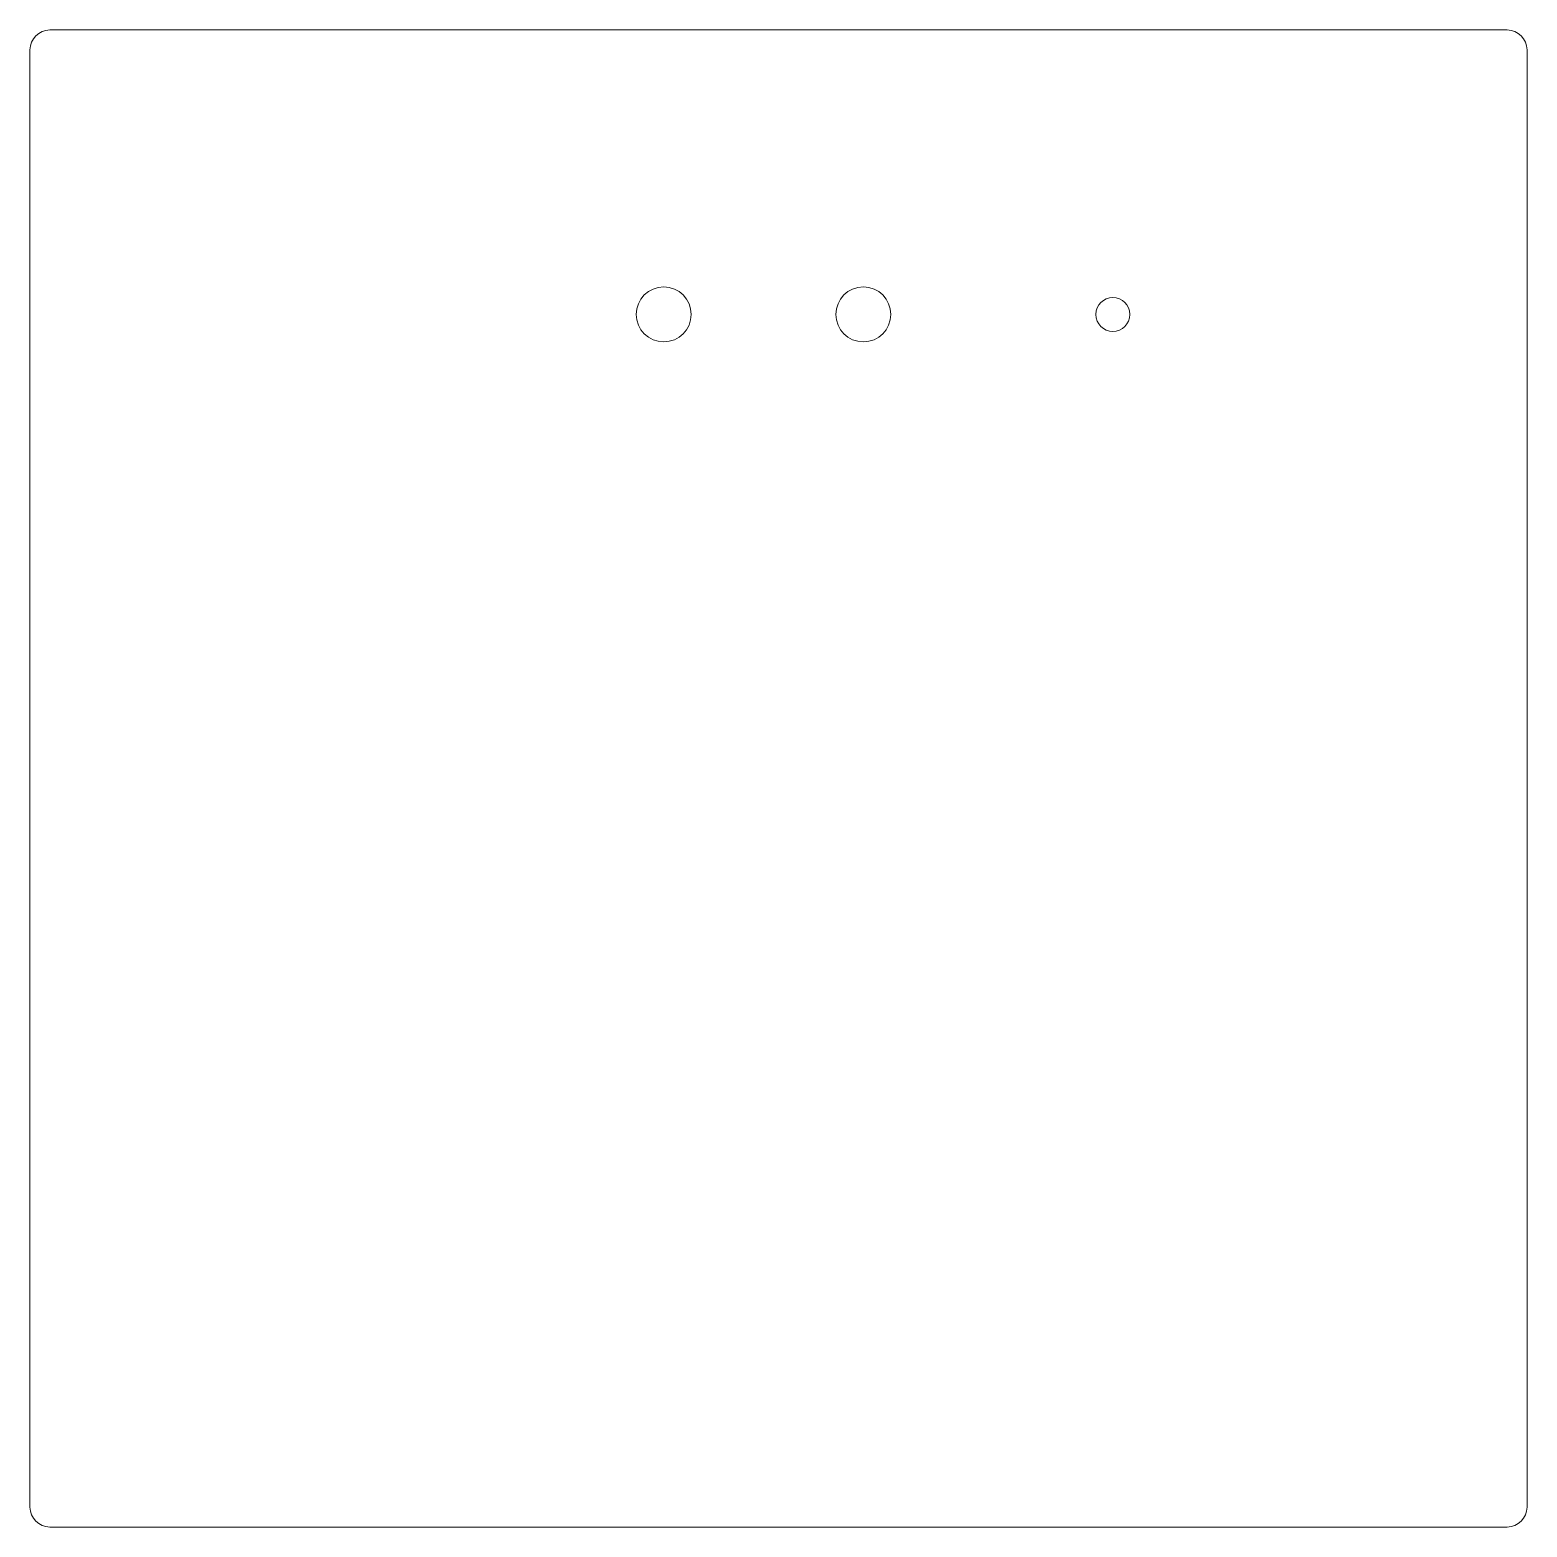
# Model space of a CAD drawing. Header units: inches. Extents: x 0.93 to 6.84, y 0.8 to 6.7.
import ezdxf

# ---------------------------------------------------------------- set-up
doc = ezdxf.new("R2010")
doc.units = ezdxf.units.IN
doc.header["$MEASUREMENT"] = 0
doc.layers.add('VISIBLE', color=7, linetype='Continuous', lineweight=0)

msp = doc.modelspace()

# ---------------------------------------------------------------- linework, layer by layer
at = {"layer": 'VISIBLE'}
for p, q in [((1.0086, 6.7049), (6.7567, 6.7049)), ((0.9299, 0.8781), (0.9299, 6.6261)), ((6.8354, 6.6261), (6.8354, 0.8781)), ((6.7567, 0.7994), (1.0086, 0.7994))]:
    msp.add_line(p, q, dxfattribs=at)
for centre, radius in [((3.4299, 5.5828), 0.1083), ((4.2173, 5.5828), 0.1083), ((5.2016, 5.5828), 0.0669)]:
    msp.add_circle(centre, radius, dxfattribs=at)
for centre, start, end in [((1.0086, 6.6261), 90, 180), ((6.7567, 6.6261), 0, 90), ((1.0086, 0.8781), 180, 270), ((6.7567, 0.8781), 270, 0)]:
    msp.add_arc(centre, 0.0787, start, end, dxfattribs=at)

doc.saveas('drawing.dxf')
